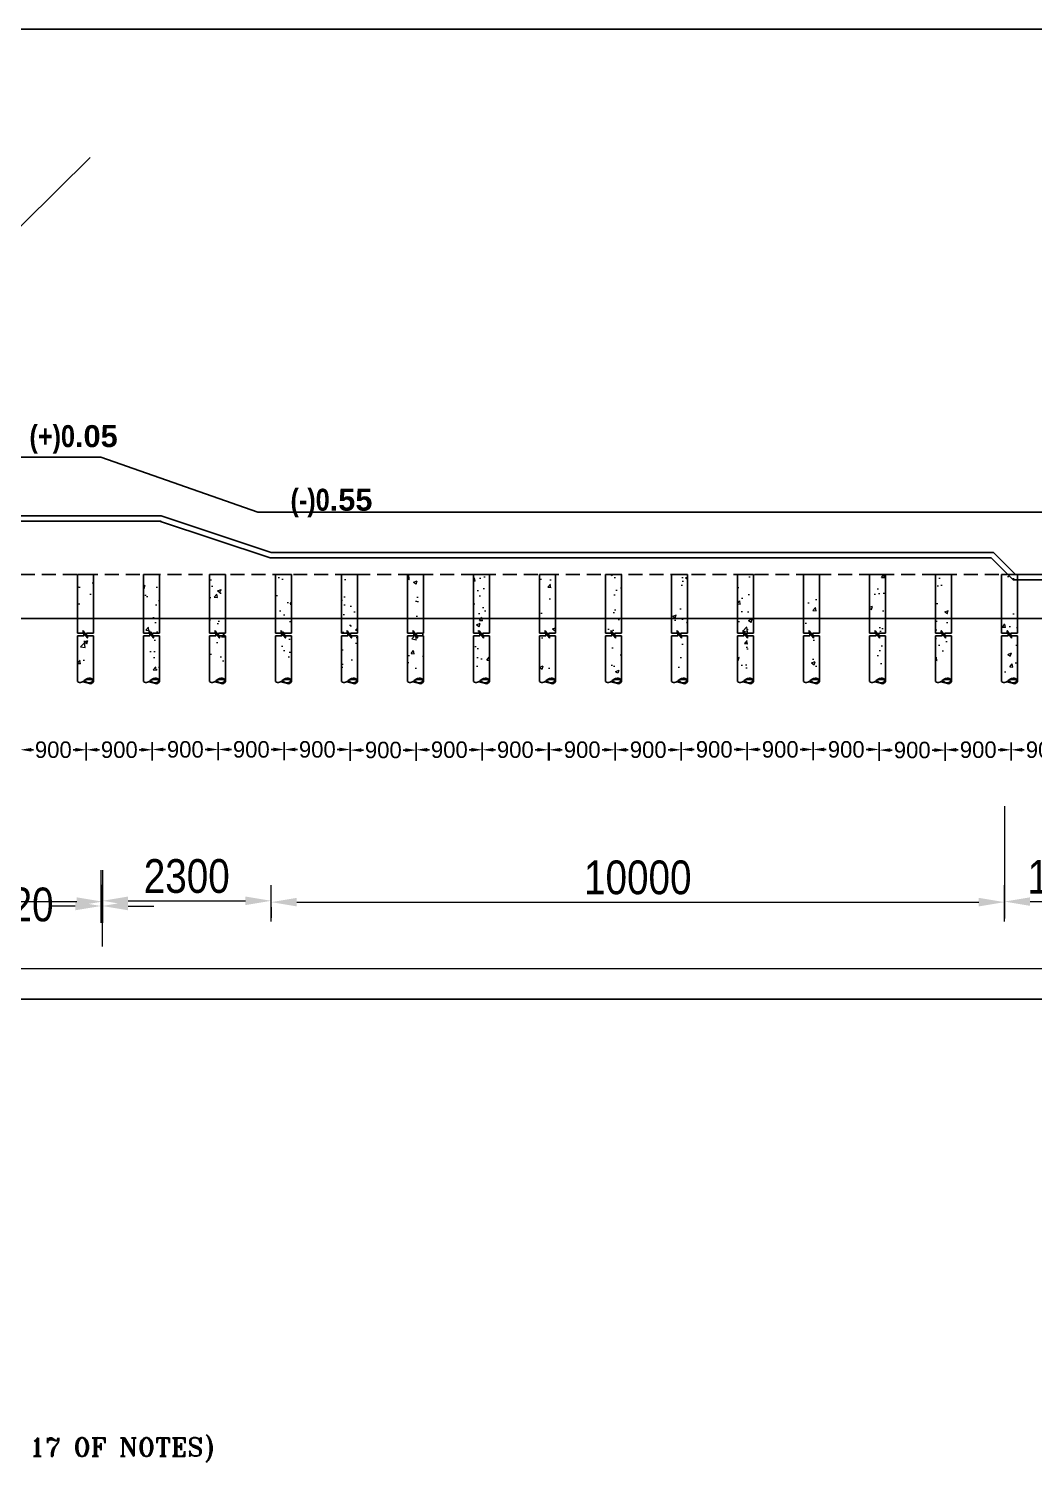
# Model space of a CAD drawing. Extents: x -358915 to 1258323, y -1667244 to -305611.
# Drawn here: x 985076 to 998778, y -1496784 to -1476960 of the extents above; entities that cross this region are included whole.
import ezdxf

# ---------------------------------------------------------------- set-up
doc = ezdxf.new("R2010")
doc.units = 0
doc.header["$LTSCALE"] = 300
doc.header["$MEASUREMENT"] = 0
doc.linetypes.add('DASHED2', pattern=[9.524999999999999, 6.35, -3.175])
doc.layers.get('DEFPOINTS').update_dxf_attribs({"linetype": 'CONTINUOUS'})
doc.layers.add('Dim', color=7, linetype='CONTINUOUS', lineweight=9)
doc.layers.add('HATCH', color=252, linetype='CONTINUOUS', lineweight=5)
for name, color, linetype in [('LINE', 7, 'CONTINUOUS'), ('P1', 7, 'CONTINUOUS'), ('TEXT', 10, 'CONTINUOUS')]:
    doc.layers.add(name, color=color, linetype=linetype)
doc.styles.add('BIG', font='ROMANT.SHX')
doc.styles.add('dimText', font='ARIALN.TTF')
doc.styles.add('text', font='ARIALN.TTF', dxfattribs={"height": 1.6})
doc.dimstyles.new('3', dxfattribs={"dimtxt": 225, "dimasz": 350, "dimexe": 100, "dimexo": 25, "dimgap": 9, "dimtad": 0, "dimdec": 0, "dimzin": 0, "dimdsep": 46, "dimtxsty": 'Standard', "dimcen": 0, "dimclrd": 5, "dimclre": 6, "dimclrt": 256, "dimadec": 0, "dimazin": 0, "dimtfac": 1, "dimtdec": 0, "dimtofl": 0, "dimtmove": 2, "dimatfit": 3, "dimfxl": 1, "dimtolj": 1, "dimtzin": 0, "dimarcsym": 0})
doc.dimstyles.new('dim_230', dxfattribs={"dimtxt": 460, "dimasz": 460, "dimexe": 230, "dimexo": 100, "dimgap": 100, "dimtad": 1, "dimdec": 0, "dimzin": 0, "dimdsep": 46, "dimtxsty": 'dimText', "dimcen": 0.09, "dimclrd": 256, "dimclre": 256, "dimclrt": 7, "dimadec": 0, "dimazin": 0, "dimtfac": 1, "dimtdec": 0, "dimtofl": 0, "dimtmove": 0, "dimatfit": 3, "dimfxl": 1, "dimtolj": 1, "dimtzin": 0, "dimlwd": -1, "dimlwe": -1, "dimarcsym": 0})

# ---------------------------------------------------------------- blocks, each defined once
blk = doc.blocks.new('*D1616')
at = {"layer": 'DEFPOINTS', "color": 0, "ltscale": 500}
for p in [(986056.3590573936, -1488327.616649584), (986076.3590573936, -1488327.616649584), (986076.3590573936, -1488917.304774997)]:
    blk.add_point(p, dxfattribs=at)
at = {"layer": 'Dim', "ltscale": 500}
for p, q in [((986056.3590573936, -1488427.616649584), (986056.3590573936, -1489147.304774997)), ((986076.3590573936, -1488427.616649584), (986076.3590573936, -1489147.304774997)), ((985706.3590573936, -1488917.304774997), (985356.3590573936, -1488917.304774997)), ((986426.3590573936, -1488917.304774997), (986776.3590573936, -1488917.304774997))]:
    blk.add_line(p, q, dxfattribs=at)
for points in [[(985706.3590573936, -1488858.971441663), (985706.3590573936, -1488975.63810833), (986056.3590573936, -1488917.304774997)], [(986426.3590573936, -1488858.971441663), (986426.3590573936, -1488975.63810833), (986076.3590573936, -1488917.304774997)]]:
    blk.add_solid(points, dxfattribs=at)
at = {"layer": 'Dim', "color": 7, "ltscale": 500, "insert": (985116.946805299, -1488899.833314701), "char_height": 460, "attachment_point": 5, "style": 'dimText'}
blk.add_mtext('\\A1;20', dxfattribs=at)
blk = doc.blocks.new('*D1617')
at = {"layer": 'DEFPOINTS', "color": 0, "ltscale": 500}
for p in [(998376.3590573936, -1487454.577863683), (1000176.359057394, -1487454.577863683), (1000176.359057394, -1488857.206405047)]:
    blk.add_point(p, dxfattribs=at)
at = {"layer": 'Dim', "ltscale": 500}
for p, q in [((998376.3590573936, -1487554.577863683), (998376.3590573936, -1489087.206405047)), ((1000176.359057394, -1487554.577863683), (1000176.359057394, -1489087.206405047)), ((998726.3590573936, -1488857.206405047), (999826.3590573936, -1488857.206405047))]:
    blk.add_line(p, q, dxfattribs=at)
for points in [[(998726.3590573936, -1488798.873071714), (998726.3590573936, -1488915.539738381), (998376.3590573936, -1488857.206405047)], [(999826.3590573936, -1488798.873071714), (999826.3590573936, -1488915.539738381), (1000176.359057394, -1488857.206405047)]]:
    blk.add_solid(points, dxfattribs=at)
at = {"layer": 'Dim', "color": 7, "ltscale": 500, "insert": (999276.3590573936, -1488522.342830695), "char_height": 460, "attachment_point": 5, "style": 'dimText'}
blk.add_mtext('\\A1;1800', dxfattribs=at)
blk = doc.blocks.new('*D1618')
at = {"layer": 'DEFPOINTS', "color": 0, "ltscale": 500}
for p in [(962525.8559204757, -1487931.525641294), (1000176.359057394, -1487931.525641294), (1000176.359057394, -1489768.067759697)]:
    blk.add_point(p, dxfattribs=at)
at = {"layer": 'Dim', "ltscale": 500}
for p, q in [((962525.8559204757, -1488031.525641294), (962525.8559204757, -1489998.067759697)), ((1000176.359057394, -1488031.525641294), (1000176.359057394, -1489998.067759697)), ((962875.8559204757, -1489768.067759697), (999826.3590573936, -1489768.067759697))]:
    blk.add_line(p, q, dxfattribs=at)
for points in [[(962875.8559204757, -1489709.734426364), (962875.8559204757, -1489826.401093031), (962525.8559204757, -1489768.067759697)], [(999826.3590573936, -1489709.734426364), (999826.3590573936, -1489826.401093031), (1000176.359057394, -1489768.067759697)]]:
    blk.add_solid(points, dxfattribs=at)
at = {"layer": 'Dim', "color": 7, "ltscale": 500, "insert": (981351.1074889346, -1489433.204185345), "char_height": 460, "attachment_point": 5, "style": 'dimText'}
blk.add_mtext('\\A1;41090', dxfattribs=at)
blk = doc.blocks.new('*D1623')
at = {"layer": 'DEFPOINTS', "color": 0, "ltscale": 500}
for p in [(986076.3590573936, -1488857.302470189), (976076.2880151316, -1489273.211957535), (986076.3590573936, -1489568.301493393)]:
    blk.add_point(p, dxfattribs=at)
at = {"layer": 'Dim', "ltscale": 500}
for p, q in [((976076.2880151316, -1489173.211957535), (976076.2880151316, -1488627.302470189)), ((986076.3590573936, -1489468.301493393), (986076.3590573936, -1488627.302470189)), ((976426.2880151316, -1488857.302470189), (985726.3590573936, -1488857.302470189))]:
    blk.add_line(p, q, dxfattribs=at)
for points in [[(976426.2880151316, -1488798.969136856), (976426.2880151316, -1488915.635803522), (976076.2880151316, -1488857.302470189)], [(985726.3590573936, -1488798.969136856), (985726.3590573936, -1488915.635803522), (986076.3590573936, -1488857.302470189)]]:
    blk.add_solid(points, dxfattribs=at)
at = {"layer": 'Dim', "color": 7, "ltscale": 500, "insert": (981076.3235362626, -1488522.438895837), "char_height": 460, "attachment_point": 5, "style": 'dimText'}
blk.add_mtext('\\A1;10000', dxfattribs=at)
blk = doc.blocks.new('*D1624')
at = {"layer": 'DEFPOINTS', "color": 0, "ltscale": 500}
for p in [(986076.3590573936, -1488832.842949815), (988376.3590573936, -1488832.842949815), (988376.3590573936, -1488846.347948393)]:
    blk.add_point(p, dxfattribs=at)
at = {"layer": 'Dim', "ltscale": 500}
for p, q in [((986076.3590573936, -1488932.842949815), (986076.3590573936, -1489076.347948393)), ((986426.3590573936, -1488846.347948393), (988026.3590573936, -1488846.347948393)), ((988376.3590573936, -1488932.842949815), (988376.3590573936, -1489076.347948393))]:
    blk.add_line(p, q, dxfattribs=at)
for points in [[(986426.3590573936, -1488788.01461506), (986426.3590573936, -1488904.681281726), (986076.3590573936, -1488846.347948393)], [(988026.3590573936, -1488788.01461506), (988026.3590573936, -1488904.681281726), (988376.3590573936, -1488846.347948393)]]:
    blk.add_solid(points, dxfattribs=at)
at = {"layer": 'Dim', "color": 7, "ltscale": 500, "insert": (987226.3590573936, -1488511.484374041), "char_height": 460, "attachment_point": 5, "style": 'dimText'}
blk.add_mtext('\\A1;2300', dxfattribs=at)
blk = doc.blocks.new('*D1625')
at = {"layer": 'DEFPOINTS', "color": 0, "ltscale": 500}
for p in [(998376.3590573936, -1488864.64914605), (988376.3590573936, -1489229.641791943), (998376.3590573936, -1489229.641791943)]:
    blk.add_point(p, dxfattribs=at)
at = {"layer": 'Dim', "ltscale": 500}
for p, q in [((988376.3590573936, -1489129.641791943), (988376.3590573936, -1488634.64914605)), ((998376.3590573936, -1489129.641791943), (998376.3590573936, -1488634.64914605)), ((988726.3590573936, -1488864.64914605), (998026.3590573936, -1488864.64914605))]:
    blk.add_line(p, q, dxfattribs=at)
for points in [[(988726.3590573936, -1488806.315812717), (988726.3590573936, -1488922.982479383), (988376.3590573936, -1488864.64914605)], [(998026.3590573936, -1488806.315812717), (998026.3590573936, -1488922.982479383), (998376.3590573936, -1488864.64914605)]]:
    blk.add_solid(points, dxfattribs=at)
at = {"layer": 'Dim', "color": 7, "ltscale": 500, "insert": (993376.3590573936, -1488529.785571698), "char_height": 460, "attachment_point": 5, "style": 'dimText'}
blk.add_mtext('\\A1;10000', dxfattribs=at)
blk = doc.blocks.new('*D1626')
at = {"layer": 'DEFPOINTS', "color": 0, "ltscale": 0.5}
for p in [(1000176.359057394, -1489335.314569235), (962525.8559204757, -1489614.288977941), (1000176.359057394, -1490185.356108222)]:
    blk.add_point(p, dxfattribs=at)
at = {"layer": 'LINE', "color": 6, "lineweight": -2, "ltscale": 0.5}
for p, q in [((1000176.359057394, -1489360.314569235), (1000176.359057394, -1490285.356108222)), ((962525.8559204757, -1489639.288977941), (962525.8559204757, -1490285.356108222))]:
    blk.add_line(p, q, dxfattribs=at)
at = {"layer": 'LINE', "color": 5, "lineweight": -2, "ltscale": 0.5}
for p, q in [((962875.8559204757, -1490185.356108222), (980854.6074889346, -1490185.356108222)), ((999826.3590573936, -1490185.356108222), (981847.6074889346, -1490185.356108222))]:
    blk.add_line(p, q, dxfattribs=at)
at = {"layer": 'LINE', "color": 5, "ltscale": 0.5}
for points in [[(962875.8559204757, -1490127.022774889), (962875.8559204757, -1490243.689441555), (962525.8559204757, -1490185.356108222)], [(999826.3590573936, -1490127.022774889), (999826.3590573936, -1490243.689441555), (1000176.359057394, -1490185.356108222)]]:
    blk.add_solid(points, dxfattribs=at)
at = {"layer": 'LINE', "ltscale": 0.5, "insert": (981351.1074889346, -1490185.356108222), "char_height": 225, "attachment_point": 5}
blk.add_mtext('\\A1;37651', dxfattribs=at)
blk = doc.blocks.new('pile-X')
at = {"layer": 'Dim', "ltscale": 50}
h = blk.add_hatch(dxfattribs=at)
h.set_pattern_fill('AR-CONC', color=8, scale=100, style=0)
h.set_pattern_definition([(49.99999999999999, (-3010845.476202243, 571089.3050535461), (717.2601826007534, -62.75213498259511), [75, -825]), (355, (-3010845.476202243, 571089.3050535461), (-138.751333613, 752.1921337000118), [60, -660]), (100.4514, (-3010785.704522243, 571084.0757135461), (578.5093817140216, 689.4395420609536), [63.74018999999996, -701.1421119999992]), (46.18420000000002, (-3010845.476202243, 571289.3050535461), (1067.241048625644, -165.5190143290181), [112.5, -1237.5]), (96.6356, (-3010756.539457242, 571275.5117465461), (934.6627055487033, 974.1178709004417), [95.610288, -1051.713]), (351.1842, (-3010845.476202243, 571289.3050535461), (934.6619451336272, 974.1186009253246), [90, -990]), (21, (-3010745.476202243, 571239.3050535461), (596.9070521184617, -402.6188906653388), [75, -825]), (326.0000000000001, (-3010745.476202243, 571239.3050535461), (243.3153319215817, 725.150045046853), [60, -660]), (71.4514, (-3010695.733969242, 571205.753447546), (840.22262858149, 322.5304967099524), [63.74019000000001, -701.142112]), (37.50000000000001, (-3010845.476202243, 571089.3050535461), (12.15985531729067, 332.8938538313115), [0, -652, 0, -670, 0, -662.5]), (7.499999999999999, (-3010845.476202243, 571089.3050535461), (263.0695374421486, 394.4117118823602), [0, -382, 0, -637, 0, -252.5]), (327.5, (-3011068.476202243, 571089.3050535461), (533.8224361724091, -22.5548717343798), [0, -250, 0, -780, 0, -1035]), (317.5, (-3011168.476202243, 571089.3050535461), (583.1861693423863, 100.1049823323176), [0, -325, 0, -518, 0, -735])])
h.paths.add_polyline_path([(-149.9999999995343, -1862.549140498042), (-44.37996363360435, -1862.549140498042), (-44.37996363313869, -1814.290711428388), (22.40609560068697, -1902.699958339334), (22.40609560068697, -1862.424126560334), (150, -1862.424126560334), (150, 1.164153218269348e-10), (-150, 0)])
at = {"layer": 'P1', "ltscale": 50}
for points in [[(-150, 0), (150, 0)], [(-149.9087617681362, 0), (-149.9087617681362, -1112.208074151777)], [(150, 0), (150, -1112.083060214069)], [(-150, -1112.208074151777), (-44.37996363360435, -1112.208074151777), (-44.37996363360435, -1063.949645081773), (22.40609560068697, -1152.358891993999), (22.40609560068697, -1112.083060214069), (150, -1112.083060214069)], [(-150, -1160.911674804292), (-28.5669916504994, -1160.911674804292), (-28.5669916504994, -1112.653245734289), (38.21906758379191, -1201.062492646515), (38.21906758379191, -1160.786660866584), (150, -1160.786660866584)], [(-150, -1160.911674804292), (-150, -2028.650101999916)], [(150, -1160.786660866584), (150, -2011.117659517262)]]:
    blk.add_lwpolyline(points, dxfattribs=at)
blk.add_spline([(-150, -2028.650101999916), (-115.1541885044426, -2046.883842180181), (-72.33903026301414, -2042.041838935274), (-23.05619885213673, -2009.745555324178), (14.91868130397052, -1980.681339371182), (66.79975722823292, -1964.722243032582), (105.899146434851, -1967.530482949853), (131.8389136078767, -1981.652073742287), (144.2861137576401, -1997.0429196066), (150, -2011.117659518659), (149.9999999995343, -2023.908719728748), (122.7318595442921, -2060.864059358999), (73.41410549171269, -2067.157443929627), (37.57649098336697, -2050.554983179714), (9.58250171225518, -2030.708258290939), (-17.69906567595899, -2022.817134614266), (-50.79176057782024, -2030.717405652325)], degree=3, dxfattribs=at)
blk = doc.blocks.new('*D1693')
at = {"layer": 'DEFPOINTS', "color": 0}
for p in [(992156.618863564, -1486787.23597342), (991256.618863564, -1486960.008142574), (992156.618863564, -1486960.008142574)]:
    blk.add_point(p, dxfattribs=at)
at = {"layer": 'LINE', "color": 6, "lineweight": -2}
for p, q in [((991256.618863564, -1486935.008142574), (991256.618863564, -1486687.23597342)), ((992156.618863564, -1486935.008142574), (992156.618863564, -1486687.23597342))]:
    blk.add_line(p, q, dxfattribs=at)
at = {"layer": 'LINE', "color": 5, "lineweight": -2}
for p, q in [((991406.618863564, -1486787.23597342), (991435.118863564, -1486787.23597342)), ((992006.618863564, -1486787.23597342), (991978.118863564, -1486787.23597342))]:
    blk.add_line(p, q, dxfattribs=at)
at = {"layer": 'LINE', "color": 5}
for points in [[(991406.618863564, -1486762.23597342), (991406.618863564, -1486812.23597342), (991256.618863564, -1486787.23597342)], [(992006.618863564, -1486762.23597342), (992006.618863564, -1486812.23597342), (992156.618863564, -1486787.23597342)]]:
    blk.add_solid(points, dxfattribs=at)
at = {"layer": 'LINE', "insert": (991706.618863564, -1486787.23597342), "char_height": 225, "attachment_point": 5}
blk.add_mtext('\\A1;900', dxfattribs=at)
blk = doc.blocks.new('*D1694')
at = {"layer": 'DEFPOINTS', "color": 0}
for p in [(990356.618863564, -1486787.23597342), (990356.618863564, -1486960.008142574), (991256.618863564, -1486960.008142574)]:
    blk.add_point(p, dxfattribs=at)
at = {"layer": 'LINE', "color": 6, "lineweight": -2}
for p, q in [((990356.618863564, -1486935.008142574), (990356.618863564, -1486687.23597342)), ((991256.618863564, -1486935.008142574), (991256.618863564, -1486687.23597342))]:
    blk.add_line(p, q, dxfattribs=at)
at = {"layer": 'LINE', "color": 5, "lineweight": -2}
for p, q in [((990506.618863564, -1486787.23597342), (990535.118863564, -1486787.23597342)), ((991106.618863564, -1486787.23597342), (991078.118863564, -1486787.23597342))]:
    blk.add_line(p, q, dxfattribs=at)
at = {"layer": 'LINE', "color": 5}
for points in [[(990506.618863564, -1486762.23597342), (990506.618863564, -1486812.23597342), (990356.618863564, -1486787.23597342)], [(991106.618863564, -1486762.23597342), (991106.618863564, -1486812.23597342), (991256.618863564, -1486787.23597342)]]:
    blk.add_solid(points, dxfattribs=at)
at = {"layer": 'LINE', "insert": (990806.618863564, -1486787.23597342), "char_height": 225, "attachment_point": 5}
blk.add_mtext('\\A1;900', dxfattribs=at)
blk = doc.blocks.new('*D1695')
at = {"layer": 'DEFPOINTS', "color": 0}
for p in [(989456.618863564, -1486791.521015953), (989456.618863564, -1486964.293185108), (990356.618863564, -1486964.293185108)]:
    blk.add_point(p, dxfattribs=at)
at = {"layer": 'LINE', "color": 6, "lineweight": -2}
for p, q in [((989456.618863564, -1486939.293185108), (989456.618863564, -1486691.521015953)), ((990356.618863564, -1486939.293185108), (990356.618863564, -1486691.521015953))]:
    blk.add_line(p, q, dxfattribs=at)
at = {"layer": 'LINE', "color": 5, "lineweight": -2}
for p, q in [((989606.618863564, -1486791.521015953), (989635.118863564, -1486791.521015953)), ((990206.618863564, -1486791.521015953), (990178.118863564, -1486791.521015953))]:
    blk.add_line(p, q, dxfattribs=at)
at = {"layer": 'LINE', "color": 5}
for points in [[(989606.618863564, -1486766.521015953), (989606.618863564, -1486816.521015953), (989456.618863564, -1486791.521015953)], [(990206.618863564, -1486766.521015953), (990206.618863564, -1486816.521015953), (990356.618863564, -1486791.521015953)]]:
    blk.add_solid(points, dxfattribs=at)
at = {"layer": 'LINE', "insert": (989906.618863564, -1486791.521015953), "char_height": 225, "attachment_point": 5}
blk.add_mtext('\\A1;900', dxfattribs=at)
blk = doc.blocks.new('*D1696')
at = {"layer": 'DEFPOINTS', "color": 0}
for p in [(988556.618863564, -1486782.950930887), (988556.618863564, -1486955.723100041), (989456.618863564, -1486955.723100041)]:
    blk.add_point(p, dxfattribs=at)
at = {"layer": 'LINE', "color": 6, "lineweight": -2}
for p, q in [((988556.618863564, -1486930.723100041), (988556.618863564, -1486682.950930887)), ((989456.618863564, -1486930.723100041), (989456.618863564, -1486682.950930887))]:
    blk.add_line(p, q, dxfattribs=at)
at = {"layer": 'LINE', "color": 5, "lineweight": -2}
for p, q in [((988706.618863564, -1486782.950930887), (988735.118863564, -1486782.950930887)), ((989306.618863564, -1486782.950930887), (989278.118863564, -1486782.950930887))]:
    blk.add_line(p, q, dxfattribs=at)
at = {"layer": 'LINE', "color": 5}
for points in [[(988706.618863564, -1486757.950930887), (988706.618863564, -1486807.950930887), (988556.618863564, -1486782.950930887)], [(989306.618863564, -1486757.950930887), (989306.618863564, -1486807.950930887), (989456.618863564, -1486782.950930887)]]:
    blk.add_solid(points, dxfattribs=at)
at = {"layer": 'LINE', "insert": (989006.618863564, -1486782.950930887), "char_height": 225, "attachment_point": 5}
blk.add_mtext('\\A1;900', dxfattribs=at)
blk = doc.blocks.new('*D1697')
at = {"layer": 'DEFPOINTS', "color": 0}
for p in [(987656.618863564, -1486782.950930887), (987656.618863564, -1486955.723100041), (988556.618863564, -1486955.723100041)]:
    blk.add_point(p, dxfattribs=at)
at = {"layer": 'LINE', "color": 6, "lineweight": -2}
for p, q in [((987656.618863564, -1486930.723100041), (987656.618863564, -1486682.950930887)), ((988556.618863564, -1486930.723100041), (988556.618863564, -1486682.950930887))]:
    blk.add_line(p, q, dxfattribs=at)
at = {"layer": 'LINE', "color": 5, "lineweight": -2}
for p, q in [((987806.618863564, -1486782.950930887), (987835.118863564, -1486782.950930887)), ((988406.618863564, -1486782.950930887), (988378.118863564, -1486782.950930887))]:
    blk.add_line(p, q, dxfattribs=at)
at = {"layer": 'LINE', "color": 5}
for points in [[(987806.618863564, -1486757.950930887), (987806.618863564, -1486807.950930887), (987656.618863564, -1486782.950930887)], [(988406.618863564, -1486757.950930887), (988406.618863564, -1486807.950930887), (988556.618863564, -1486782.950930887)]]:
    blk.add_solid(points, dxfattribs=at)
at = {"layer": 'LINE', "insert": (988106.618863564, -1486782.950930887), "char_height": 225, "attachment_point": 5}
blk.add_mtext('\\A1;900', dxfattribs=at)
blk = doc.blocks.new('*D1698')
at = {"layer": 'DEFPOINTS', "color": 0}
for p in [(985856.618863564, -1486787.23597342), (985856.618863564, -1486960.008142574), (986756.618863564, -1486960.008142574)]:
    blk.add_point(p, dxfattribs=at)
at = {"layer": 'LINE', "color": 6, "lineweight": -2}
for p, q in [((985856.618863564, -1486935.008142574), (985856.618863564, -1486687.23597342)), ((986756.618863564, -1486935.008142574), (986756.618863564, -1486687.23597342))]:
    blk.add_line(p, q, dxfattribs=at)
at = {"layer": 'LINE', "color": 5, "lineweight": -2}
for p, q in [((986006.618863564, -1486787.23597342), (986035.118863564, -1486787.23597342)), ((986606.618863564, -1486787.23597342), (986578.118863564, -1486787.23597342))]:
    blk.add_line(p, q, dxfattribs=at)
at = {"layer": 'LINE', "color": 5}
for points in [[(986006.618863564, -1486762.23597342), (986006.618863564, -1486812.23597342), (985856.618863564, -1486787.23597342)], [(986606.618863564, -1486762.23597342), (986606.618863564, -1486812.23597342), (986756.618863564, -1486787.23597342)]]:
    blk.add_solid(points, dxfattribs=at)
at = {"layer": 'LINE', "insert": (986306.618863564, -1486787.23597342), "char_height": 225, "attachment_point": 5}
blk.add_mtext('\\A1;900', dxfattribs=at)
blk = doc.blocks.new('*D1699')
at = {"layer": 'DEFPOINTS', "color": 0}
for p in [(986756.618863564, -1486782.950930887), (986756.618863564, -1486955.723100041), (987656.618863564, -1486955.723100041)]:
    blk.add_point(p, dxfattribs=at)
at = {"layer": 'LINE', "color": 6, "lineweight": -2}
for p, q in [((986756.618863564, -1486930.723100041), (986756.618863564, -1486682.950930887)), ((987656.618863564, -1486930.723100041), (987656.618863564, -1486682.950930887))]:
    blk.add_line(p, q, dxfattribs=at)
at = {"layer": 'LINE', "color": 5, "lineweight": -2}
for p, q in [((986906.618863564, -1486782.950930887), (986935.118863564, -1486782.950930887)), ((987506.618863564, -1486782.950930887), (987478.118863564, -1486782.950930887))]:
    blk.add_line(p, q, dxfattribs=at)
at = {"layer": 'LINE', "color": 5}
for points in [[(986906.618863564, -1486757.950930887), (986906.618863564, -1486807.950930887), (986756.618863564, -1486782.950930887)], [(987506.618863564, -1486757.950930887), (987506.618863564, -1486807.950930887), (987656.618863564, -1486782.950930887)]]:
    blk.add_solid(points, dxfattribs=at)
at = {"layer": 'LINE', "insert": (987206.618863564, -1486782.950930887), "char_height": 225, "attachment_point": 5}
blk.add_mtext('\\A1;900', dxfattribs=at)
blk = doc.blocks.new('*D1700')
at = {"layer": 'DEFPOINTS', "color": 0}
for p in [(985856.618863564, -1486787.23597342), (984956.618863564, -1486960.008142574), (985856.618863564, -1486960.008142574)]:
    blk.add_point(p, dxfattribs=at)
at = {"layer": 'LINE', "color": 6, "lineweight": -2}
for p, q in [((984956.618863564, -1486935.008142574), (984956.618863564, -1486687.23597342)), ((985856.618863564, -1486935.008142574), (985856.618863564, -1486687.23597342))]:
    blk.add_line(p, q, dxfattribs=at)
at = {"layer": 'LINE', "color": 5, "lineweight": -2}
for p, q in [((985106.618863564, -1486787.23597342), (985135.118863564, -1486787.23597342)), ((985706.618863564, -1486787.23597342), (985678.118863564, -1486787.23597342))]:
    blk.add_line(p, q, dxfattribs=at)
at = {"layer": 'LINE', "color": 5}
for points in [[(985106.618863564, -1486762.23597342), (985106.618863564, -1486812.23597342), (984956.618863564, -1486787.23597342)], [(985706.618863564, -1486762.23597342), (985706.618863564, -1486812.23597342), (985856.618863564, -1486787.23597342)]]:
    blk.add_solid(points, dxfattribs=at)
at = {"layer": 'LINE', "insert": (985406.618863564, -1486787.23597342), "char_height": 225, "attachment_point": 5}
blk.add_mtext('\\A1;900', dxfattribs=at)
blk = doc.blocks.new('*D1701')
at = {"layer": 'DEFPOINTS', "color": 0}
for p in [(999368.2991669998, -1486787.23597342), (998468.2991669998, -1486960.008142574), (999368.2991669998, -1486960.008142574)]:
    blk.add_point(p, dxfattribs=at)
at = {"layer": 'LINE', "color": 6, "lineweight": -2}
for p, q in [((998468.2991669998, -1486935.008142574), (998468.2991669998, -1486687.23597342)), ((999368.2991669998, -1486935.008142574), (999368.2991669998, -1486687.23597342))]:
    blk.add_line(p, q, dxfattribs=at)
at = {"layer": 'LINE', "color": 5, "lineweight": -2}
for p, q in [((998618.2991669998, -1486787.23597342), (998646.7991669998, -1486787.23597342)), ((999218.2991669998, -1486787.23597342), (999189.7991669998, -1486787.23597342))]:
    blk.add_line(p, q, dxfattribs=at)
at = {"layer": 'LINE', "color": 5}
for points in [[(998618.2991669998, -1486762.23597342), (998618.2991669998, -1486812.23597342), (998468.2991669998, -1486787.23597342)], [(999218.2991669998, -1486762.23597342), (999218.2991669998, -1486812.23597342), (999368.2991669998, -1486787.23597342)]]:
    blk.add_solid(points, dxfattribs=at)
at = {"layer": 'LINE', "insert": (998918.2991669998, -1486787.23597342), "char_height": 225, "attachment_point": 5}
blk.add_mtext('\\A1;900', dxfattribs=at)
blk = doc.blocks.new('*D1702')
at = {"layer": 'DEFPOINTS', "color": 0}
for p in [(997568.2991669998, -1486787.23597342), (997568.2991669998, -1486960.008142574), (998468.2991669998, -1486960.008142574)]:
    blk.add_point(p, dxfattribs=at)
at = {"layer": 'LINE', "color": 6, "lineweight": -2}
for p, q in [((997568.2991669998, -1486935.008142574), (997568.2991669998, -1486687.23597342)), ((998468.2991669998, -1486935.008142574), (998468.2991669998, -1486687.23597342))]:
    blk.add_line(p, q, dxfattribs=at)
at = {"layer": 'LINE', "color": 5, "lineweight": -2}
for p, q in [((997718.2991669998, -1486787.23597342), (997746.7991669998, -1486787.23597342)), ((998318.2991669998, -1486787.23597342), (998289.7991669998, -1486787.23597342))]:
    blk.add_line(p, q, dxfattribs=at)
at = {"layer": 'LINE', "color": 5}
for points in [[(997718.2991669998, -1486762.23597342), (997718.2991669998, -1486812.23597342), (997568.2991669998, -1486787.23597342)], [(998318.2991669998, -1486762.23597342), (998318.2991669998, -1486812.23597342), (998468.2991669998, -1486787.23597342)]]:
    blk.add_solid(points, dxfattribs=at)
at = {"layer": 'LINE', "insert": (998018.2991669998, -1486787.23597342), "char_height": 225, "attachment_point": 5}
blk.add_mtext('\\A1;900', dxfattribs=at)
blk = doc.blocks.new('*D1703')
at = {"layer": 'DEFPOINTS', "color": 0}
for p in [(996668.2991669998, -1486791.521015953), (996668.2991669998, -1486964.293185108), (997568.2991669998, -1486964.293185108)]:
    blk.add_point(p, dxfattribs=at)
at = {"layer": 'LINE', "color": 6, "lineweight": -2}
for p, q in [((996668.2991669998, -1486939.293185108), (996668.2991669998, -1486691.521015953)), ((997568.2991669998, -1486939.293185108), (997568.2991669998, -1486691.521015953))]:
    blk.add_line(p, q, dxfattribs=at)
at = {"layer": 'LINE', "color": 5, "lineweight": -2}
for p, q in [((996818.2991669998, -1486791.521015953), (996846.7991669998, -1486791.521015953)), ((997418.2991669998, -1486791.521015953), (997389.7991669998, -1486791.521015953))]:
    blk.add_line(p, q, dxfattribs=at)
at = {"layer": 'LINE', "color": 5}
for points in [[(996818.2991669998, -1486766.521015953), (996818.2991669998, -1486816.521015953), (996668.2991669998, -1486791.521015953)], [(997418.2991669998, -1486766.521015953), (997418.2991669998, -1486816.521015953), (997568.2991669998, -1486791.521015953)]]:
    blk.add_solid(points, dxfattribs=at)
at = {"layer": 'LINE', "insert": (997118.2991669998, -1486791.521015953), "char_height": 225, "attachment_point": 5}
blk.add_mtext('\\A1;900', dxfattribs=at)
blk = doc.blocks.new('*D1704')
at = {"layer": 'DEFPOINTS', "color": 0}
for p in [(995768.2991669998, -1486782.950930887), (995768.2991669998, -1486955.723100041), (996668.2991669998, -1486955.723100041)]:
    blk.add_point(p, dxfattribs=at)
at = {"layer": 'LINE', "color": 6, "lineweight": -2}
for p, q in [((995768.2991669998, -1486930.723100041), (995768.2991669998, -1486682.950930887)), ((996668.2991669998, -1486930.723100041), (996668.2991669998, -1486682.950930887))]:
    blk.add_line(p, q, dxfattribs=at)
at = {"layer": 'LINE', "color": 5, "lineweight": -2}
for p, q in [((995918.2991669998, -1486782.950930887), (995946.7991669998, -1486782.950930887)), ((996518.2991669998, -1486782.950930887), (996489.7991669998, -1486782.950930887))]:
    blk.add_line(p, q, dxfattribs=at)
at = {"layer": 'LINE', "color": 5}
for points in [[(995918.2991669998, -1486757.950930887), (995918.2991669998, -1486807.950930887), (995768.2991669998, -1486782.950930887)], [(996518.2991669998, -1486757.950930887), (996518.2991669998, -1486807.950930887), (996668.2991669998, -1486782.950930887)]]:
    blk.add_solid(points, dxfattribs=at)
at = {"layer": 'LINE', "insert": (996218.2991669998, -1486782.950930887), "char_height": 225, "attachment_point": 5}
blk.add_mtext('\\A1;900', dxfattribs=at)
blk = doc.blocks.new('*D1705')
at = {"layer": 'DEFPOINTS', "color": 0}
for p in [(994868.2991669998, -1486782.950930887), (994868.2991669998, -1486955.723100041), (995768.2991669998, -1486955.723100041)]:
    blk.add_point(p, dxfattribs=at)
at = {"layer": 'LINE', "color": 6, "lineweight": -2}
for p, q in [((994868.2991669998, -1486930.723100041), (994868.2991669998, -1486682.950930887)), ((995768.2991669998, -1486930.723100041), (995768.2991669998, -1486682.950930887))]:
    blk.add_line(p, q, dxfattribs=at)
at = {"layer": 'LINE', "color": 5, "lineweight": -2}
for p, q in [((995018.2991669998, -1486782.950930887), (995046.7991669998, -1486782.950930887)), ((995618.2991669998, -1486782.950930887), (995589.7991669998, -1486782.950930887))]:
    blk.add_line(p, q, dxfattribs=at)
at = {"layer": 'LINE', "color": 5}
for points in [[(995018.2991669998, -1486757.950930887), (995018.2991669998, -1486807.950930887), (994868.2991669998, -1486782.950930887)], [(995618.2991669998, -1486757.950930887), (995618.2991669998, -1486807.950930887), (995768.2991669998, -1486782.950930887)]]:
    blk.add_solid(points, dxfattribs=at)
at = {"layer": 'LINE', "insert": (995318.2991669998, -1486782.950930887), "char_height": 225, "attachment_point": 5}
blk.add_mtext('\\A1;900', dxfattribs=at)
blk = doc.blocks.new('*D1706')
at = {"layer": 'DEFPOINTS', "color": 0}
for p in [(993068.2991669998, -1486787.23597342), (993068.2991669998, -1486960.008142574), (993968.2991669998, -1486960.008142574)]:
    blk.add_point(p, dxfattribs=at)
at = {"layer": 'LINE', "color": 6, "lineweight": -2}
for p, q in [((993068.2991669998, -1486935.008142574), (993068.2991669998, -1486687.23597342)), ((993968.2991669998, -1486935.008142574), (993968.2991669998, -1486687.23597342))]:
    blk.add_line(p, q, dxfattribs=at)
at = {"layer": 'LINE', "color": 5, "lineweight": -2}
for p, q in [((993218.2991669998, -1486787.23597342), (993246.7991669998, -1486787.23597342)), ((993818.2991669998, -1486787.23597342), (993789.7991669998, -1486787.23597342))]:
    blk.add_line(p, q, dxfattribs=at)
at = {"layer": 'LINE', "color": 5}
for points in [[(993218.2991669998, -1486762.23597342), (993218.2991669998, -1486812.23597342), (993068.2991669998, -1486787.23597342)], [(993818.2991669998, -1486762.23597342), (993818.2991669998, -1486812.23597342), (993968.2991669998, -1486787.23597342)]]:
    blk.add_solid(points, dxfattribs=at)
at = {"layer": 'LINE', "insert": (993518.2991669998, -1486787.23597342), "char_height": 225, "attachment_point": 5}
blk.add_mtext('\\A1;900', dxfattribs=at)
blk = doc.blocks.new('*D1707')
at = {"layer": 'DEFPOINTS', "color": 0}
for p in [(993968.2991669998, -1486782.950930887), (993968.2991669998, -1486955.723100041), (994868.2991669998, -1486955.723100041)]:
    blk.add_point(p, dxfattribs=at)
at = {"layer": 'LINE', "color": 6, "lineweight": -2}
for p, q in [((993968.2991669998, -1486930.723100041), (993968.2991669998, -1486682.950930887)), ((994868.2991669998, -1486930.723100041), (994868.2991669998, -1486682.950930887))]:
    blk.add_line(p, q, dxfattribs=at)
at = {"layer": 'LINE', "color": 5, "lineweight": -2}
for p, q in [((994118.2991669998, -1486782.950930887), (994146.7991669998, -1486782.950930887)), ((994718.2991669998, -1486782.950930887), (994689.7991669998, -1486782.950930887))]:
    blk.add_line(p, q, dxfattribs=at)
at = {"layer": 'LINE', "color": 5}
for points in [[(994118.2991669998, -1486757.950930887), (994118.2991669998, -1486807.950930887), (993968.2991669998, -1486782.950930887)], [(994718.2991669998, -1486757.950930887), (994718.2991669998, -1486807.950930887), (994868.2991669998, -1486782.950930887)]]:
    blk.add_solid(points, dxfattribs=at)
at = {"layer": 'LINE', "insert": (994418.2991669998, -1486782.950930887), "char_height": 225, "attachment_point": 5}
blk.add_mtext('\\A1;900', dxfattribs=at)
blk = doc.blocks.new('*D1708')
at = {"layer": 'DEFPOINTS', "color": 0}
for p in [(993068.2991669998, -1486787.23597342), (992168.2991669998, -1486960.008142574), (993068.2991669998, -1486960.008142574)]:
    blk.add_point(p, dxfattribs=at)
at = {"layer": 'LINE', "color": 6, "lineweight": -2}
for p, q in [((992168.2991669998, -1486935.008142574), (992168.2991669998, -1486687.23597342)), ((993068.2991669998, -1486935.008142574), (993068.2991669998, -1486687.23597342))]:
    blk.add_line(p, q, dxfattribs=at)
at = {"layer": 'LINE', "color": 5, "lineweight": -2}
for p, q in [((992318.2991669998, -1486787.23597342), (992346.7991669998, -1486787.23597342)), ((992918.2991669998, -1486787.23597342), (992889.7991669998, -1486787.23597342))]:
    blk.add_line(p, q, dxfattribs=at)
at = {"layer": 'LINE', "color": 5}
for points in [[(992318.2991669998, -1486762.23597342), (992318.2991669998, -1486812.23597342), (992168.2991669998, -1486787.23597342)], [(992918.2991669998, -1486762.23597342), (992918.2991669998, -1486812.23597342), (993068.2991669998, -1486787.23597342)]]:
    blk.add_solid(points, dxfattribs=at)
at = {"layer": 'LINE', "insert": (992618.2991669998, -1486787.23597342), "char_height": 225, "attachment_point": 5}
blk.add_mtext('\\A1;900', dxfattribs=at)

msp = doc.modelspace()

# ---------------------------------------------------------------- linework, layer by layer
at = {"layer": 'Dim', "ltscale": 500}
for centre, radius, start, end in [((985894.2369492664, -1485989.883042476), 156.4890445393312, 67.92228333207534, 123.2279384558866), ((985868.973755809, -1485731.071471283), 141.4903736085907, 244.6904730321223, 306.4597487558806), ((986794.2369492665, -1485989.883042476), 156.4890445393312, 67.92228333207534, 123.2279384558866), ((986768.9737558091, -1485731.071471283), 141.4903736085907, 244.6904730321223, 306.4597487558806), ((987694.2369492665, -1485989.883042476), 156.4890445393312, 67.92228333207534, 123.2279384558866), ((987668.9737558091, -1485731.071471283), 141.4903736085907, 244.6904730321223, 306.4597487558806), ((988594.2369492665, -1485989.883042476), 156.4890445393312, 67.92228333207534, 123.2279384558866), ((988568.9737558091, -1485731.071471283), 141.4903736085907, 244.6904730321223, 306.4597487558806), ((989494.2369492665, -1485989.883042476), 156.4890445393312, 67.92228333207534, 123.2279384558866), ((989468.9737558091, -1485731.071471283), 141.4903736085907, 244.6904730321223, 306.4597487558806), ((990394.2369492665, -1485989.883042476), 156.4890445393312, 67.92228333207534, 123.2279384558866), ((990368.9737558091, -1485731.071471283), 141.4903736085907, 244.6904730321223, 306.4597487558806), ((991294.2369492665, -1485989.883042476), 156.4890445393312, 67.92228333207534, 123.2279384558866), ((991268.9737558091, -1485731.071471283), 141.4903736085907, 244.6904730321223, 306.4597487558806), ((992194.2369492664, -1485989.883042476), 156.4890445393312, 67.92228333207534, 123.2279384558866), ((992168.973755809, -1485731.071471283), 141.4903736085907, 244.6904730321223, 306.4597487558806), ((993094.2369492665, -1485989.883042476), 156.4890445393312, 67.92228333207534, 123.2279384558866), ((993068.9737558091, -1485731.071471283), 141.4903736085907, 244.6904730321223, 306.4597487558806), ((993994.2369492665, -1485989.883042476), 156.4890445393312, 67.92228333207534, 123.2279384558866), ((993968.9737558091, -1485731.071471283), 141.4903736085907, 244.6904730321223, 306.4597487558806), ((994894.2369492665, -1485989.883042476), 156.4890445393312, 67.92228333188218, 123.2279384557123), ((994868.9737558091, -1485731.071471283), 141.4903736085907, 244.6904730321223, 306.4597487558806), ((995794.2369492665, -1485989.883042476), 156.4890445393312, 67.92228333188218, 123.2279384557123), ((995768.9737558091, -1485731.071471283), 141.4903736085907, 244.6904730321223, 306.4597487558806), ((996694.2369492665, -1485989.883042476), 156.4890445393312, 67.92228333188218, 123.2279384557123), ((996668.9737558091, -1485731.071471283), 141.4903736085907, 244.6904730321223, 306.4597487558806), ((997594.2369492665, -1485989.883042476), 156.4890445393312, 67.92228333188218, 123.2279384557123), ((997568.9737558091, -1485731.071471283), 141.4903736085907, 244.6904730321223, 306.4597487558806), ((998494.2369492665, -1485989.883042476), 156.4890445393312, 67.92228333188218, 123.2279384557123), ((998468.9737558091, -1485731.071471283), 141.4903736085907, 244.6904730321223, 306.4597487558806)]:
    msp.add_arc(centre, radius, start, end, dxfattribs=at)
at = {"layer": 'LINE'}
for p, q in [((988194.8559411531, -1483548.463029956), (986056.3590573936, -1482797.763860954)), ((986056.3590573936, -1483596.863860954), (986876.3590573936, -1483596.863860954)), ((988376.3590573936, -1484096.863860954), (986876.3590573936, -1483596.863860954)), ((988194.8559411531, -1483548.463029956), (999626.3590573936, -1483548.463029956)), ((986056.3590573936, -1483671.863860954), (986876.3590573936, -1483671.863860954)), ((988364.1882328808, -1484171.863860954), (986852.6419749425, -1483668.015108307)), ((988364.1882328808, -1484171.863860954), (998195.2930402157, -1484171.863860954)), ((988376.3590573936, -1484096.863860954), (998226.3590573936, -1484096.863860954)), ((998195.2930402157, -1484171.863860954), (998495.2930402157, -1484471.863860953)), ((998226.3590573936, -1484096.863860954), (998526.3590573936, -1484396.863860954)), ((998526.3590573936, -1484396.863860954), (1000176.359057394, -1484396.863860954)), ((998495.2930402157, -1484471.863860954), (1000176.359057394, -1484471.863860954)), ((1000688.269431178, -1484996.863860954), (961387.455035489, -1484996.863860954))]:
    msp.add_line(p, q, dxfattribs=at)
at = {"layer": 'LINE', "linetype": 'DASHED2', "ltscale": 0.1}
msp.add_line((1001157.62717426, -1484396.863860954), (960787.4550354881, -1484396.863860954), dxfattribs=at)
at = {"layer": 'LINE'}
msp.add_lwpolyline([(1012591.211925199, -1520103.986351112), (951579.2273280964, -1520103.986351112), (951579.2273280964, -1476959.797243162), (1012591.211925199, -1476959.797243162)], close=True, dxfattribs=at)
at = {"layer": 'LINE', "color": 3, "ltscale": 0.5}
msp.add_lwpolyline([(981394.4115869775, -1481510.488537584), (982249.464818392, -1482326.86250229), (985910.7845680118, -1478710.361290326)], dxfattribs=at)
at = {"layer": 'LINE'}
for points in [[(975591.2879469141, -1482646.863860954), (984916.3590573936, -1482646.863860954), (984916.3590573936, -1482796.863860954), (986056.3590573936, -1482796.863860954)], [(975591.2879469141, -1482647.763860954), (984915.4590573937, -1482647.763860954), (984915.4590573937, -1482797.763860954), (986056.3590573936, -1482797.763860954)], [(976096.2880151316, -1483446.863860954), (984116.3590573936, -1483446.863860954), (984116.3590573936, -1483596.863860954), (986056.3590573936, -1483596.863860954)], [(976096.2880151316, -1483521.863860954), (984041.3590573936, -1483521.863860954), (984041.3590573936, -1483671.863860954), (986056.3590573936, -1483671.863860954)]]:
    msp.add_lwpolyline(points, dxfattribs=at)

# ---------------------------------------------------------------- block references
at = {"layer": 'HATCH', "color": 5, "xscale": 0.7199999999720603, "yscale": 0.7199999999720603, "zscale": 0.7200000000000001}
for p in [(985845.055530526, -1484396.863860954), (986745.0555305261, -1484396.863860954), (987645.0555305261, -1484396.863860954), (988545.0555305261, -1484396.863860954), (989445.0555305261, -1484396.863860954), (990345.0555305261, -1484396.863860954), (991245.0555305261, -1484396.863860954), (992145.055530526, -1484396.863860954), (993045.0555305261, -1484396.863860954), (993945.0555305261, -1484396.863860954), (994845.0555305261, -1484396.863860954), (995745.0555305261, -1484396.863860954), (996645.0555305261, -1484396.863860954), (997545.0555305261, -1484396.863860954), (998445.0555305261, -1484396.863860954)]:
    msp.add_blockref('pile-X', p, dxfattribs=at)

# ---------------------------------------------------------------- texts
at = {"layer": 'LINE', "insert": (983859.3537697806, -1496503.484958078, 2.53658781979027e-09), "char_height": 250, "width": 11058.00534365352, "attachment_point": 8, "style": 'BIG'}
msp.add_mtext('{\\C7;BACK FILLING (SEE SL NO. 17 OF NOTES)}', dxfattribs=at)
at = {"layer": 'TEXT', "color": 2, "char_height": 300, "width": 2203.973184474977, "attachment_point": 3, "style": 'text'}
for s, insert in [('{\\fArial Narrow|b1|i0|c0|p34;\\C6;(+)0\\fArial|b1|i0|c0|p34;.05}', (986284.8230622271, -1482360.181216071, 2.53658781979027e-09)), ('{\\fArial Narrow|b1|i0|c0|p34;\\C6;(-)0\\fArial|b1|i0|c0|p34;.55}', (989758.1257750774, -1483227.511541248, 2.53658781979027e-09))]:
    msp.add_mtext(s, dxfattribs=dict(at, insert=insert))

# ---------------------------------------------------------------- dimensions: what is measured, and where the dimension line sits
at = {"layer": 'Dim', "ltscale": 500}
for base, p1, p2, picture, middle in [((1000176.359057394, -1488857.206405047), (998376.3590573936, -1487454.577863683), (1000176.359057394, -1487454.577863683), '*D1617', (999276.3590573936, -1488522.342830695)), ((986076.3590573936, -1488857.302470189), (976076.2880151316, -1489273.211957535), (986076.3590573936, -1489568.301493393), '*D1623', (981076.3235362626, -1488522.438895837)), ((988376.3590573936, -1488846.347948393), (986076.3590573936, -1488832.842949815), (988376.3590573936, -1488832.842949815), '*D1624', (987226.3590573936, -1488511.484374041)), ((998376.3590573936, -1488864.64914605), (988376.3590573936, -1489229.641791943), (998376.3590573936, -1489229.641791943), '*D1625', (993376.3590573936, -1488529.785571698))]:
    dim = msp.add_linear_dim(base=base, p1=p1, p2=p2, dimstyle='dim_230', override={"dimasz": 350, "dimsah": 1, "dimtmove": 2}, dxfattribs=at)
    dim.commit()
    dim.dimension.update_dxf_attribs({"geometry": picture, "text_midpoint": middle})
dim = msp.add_linear_dim(base=(1000176.359057394, -1489768.067759697), p1=(962525.8559204757, -1487931.525641294), p2=(1000176.359057394, -1487931.525641294), text='41090', dimstyle='dim_230', override={"dimasz": 350, "dimsah": 1, "dimtmove": 2}, dxfattribs=at)
dim.commit()
dim.dimension.update_dxf_attribs({"geometry": '*D1618', "text_midpoint": (981351.1074889346, -1489433.204185345)})
dim = msp.add_linear_dim(base=(986076.3590573936, -1488917.304774997), p1=(986056.3590573936, -1488327.616649584), p2=(986076.3590573936, -1488327.616649584), dimstyle='dim_230', override={"dimasz": 350, "dimsah": 1, "dimtmove": 2}, dxfattribs=at)
dim.commit()
dim.dimension.update_dxf_attribs({"geometry": '*D1616', "text_midpoint": (985116.946805299, -1488899.833314701), "dimtype": 160})
at = {"layer": 'LINE'}
for base, p1, p2, picture, middle in [((985856.618863564, -1486787.23597342), (984956.618863564, -1486960.008142574), (985856.618863564, -1486960.008142574), '*D1700', (985406.618863564, -1486787.23597342)), ((992156.618863564, -1486787.23597342), (991256.618863564, -1486960.008142574), (992156.618863564, -1486960.008142574), '*D1693', (991706.618863564, -1486787.23597342)), ((993068.2991669998, -1486787.23597342), (992168.2991669998, -1486960.008142574), (993068.2991669998, -1486960.008142574), '*D1708', (992618.2991669998, -1486787.23597342)), ((999368.2991669998, -1486787.23597342), (998468.2991669998, -1486960.008142574), (999368.2991669998, -1486960.008142574), '*D1701', (998918.2991669998, -1486787.23597342))]:
    dim = msp.add_linear_dim(base=base, p1=p1, p2=p2, dimstyle='3', override={"dimasz": 150, "dimfxl": 700}, dxfattribs=at)
    dim.commit()
    dim.dimension.update_dxf_attribs({"geometry": picture, "text_midpoint": middle})
for base, p1, p2, picture, middle in [((985856.618863564, -1486787.23597342), (986756.618863564, -1486960.008142574), (985856.618863564, -1486960.008142574), '*D1698', (986306.618863564, -1486787.23597342)), ((986756.618863564, -1486782.950930887), (987656.618863564, -1486955.723100041), (986756.618863564, -1486955.723100041), '*D1699', (987206.618863564, -1486782.950930887)), ((987656.618863564, -1486782.950930887), (988556.618863564, -1486955.723100041), (987656.618863564, -1486955.723100041), '*D1697', (988106.618863564, -1486782.950930887)), ((988556.618863564, -1486782.950930887), (989456.618863564, -1486955.723100041), (988556.618863564, -1486955.723100041), '*D1696', (989006.618863564, -1486782.950930887)), ((989456.618863564, -1486791.521015953), (990356.618863564, -1486964.293185108), (989456.618863564, -1486964.293185108), '*D1695', (989906.618863564, -1486791.521015953)), ((990356.618863564, -1486787.23597342), (991256.618863564, -1486960.008142574), (990356.618863564, -1486960.008142574), '*D1694', (990806.618863564, -1486787.23597342)), ((993068.2991669998, -1486787.23597342), (993968.2991669998, -1486960.008142574), (993068.2991669998, -1486960.008142574), '*D1706', (993518.2991669998, -1486787.23597342)), ((993968.2991669998, -1486782.950930887), (994868.2991669998, -1486955.723100041), (993968.2991669998, -1486955.723100041), '*D1707', (994418.2991669998, -1486782.950930887)), ((994868.2991669998, -1486782.950930887), (995768.2991669998, -1486955.723100041), (994868.2991669998, -1486955.723100041), '*D1705', (995318.2991669998, -1486782.950930887)), ((995768.2991669998, -1486782.950930887), (996668.2991669998, -1486955.723100041), (995768.2991669998, -1486955.723100041), '*D1704', (996218.2991669998, -1486782.950930887)), ((996668.2991669998, -1486791.521015953), (997568.2991669998, -1486964.293185108), (996668.2991669998, -1486964.293185108), '*D1703', (997118.2991669998, -1486791.521015953)), ((997568.2991669998, -1486787.23597342), (998468.2991669998, -1486960.008142574), (997568.2991669998, -1486960.008142574), '*D1702', (998018.2991669998, -1486787.23597342))]:
    dim = msp.add_linear_dim(base=base, p1=p1, p2=p2, angle=180, dimstyle='3', override={"dimasz": 150, "dimfxl": 700}, dxfattribs=at)
    dim.commit()
    dim.dimension.update_dxf_attribs({"geometry": picture, "text_midpoint": middle})
at = {"layer": 'LINE', "color": 3, "ltscale": 0.5}
dim = msp.add_linear_dim(base=(1000176.359057394, -1490185.356108222), p1=(962525.8559204757, -1489614.288977941), p2=(1000176.359057394, -1489335.314569235), dimstyle='3', override={"dimfxl": 700}, dxfattribs=at)
dim.commit()
dim.dimension.update_dxf_attribs({"geometry": '*D1626', "text_midpoint": (981351.1074889346, -1490185.356108222)})

doc.saveas('drawing.dxf')
